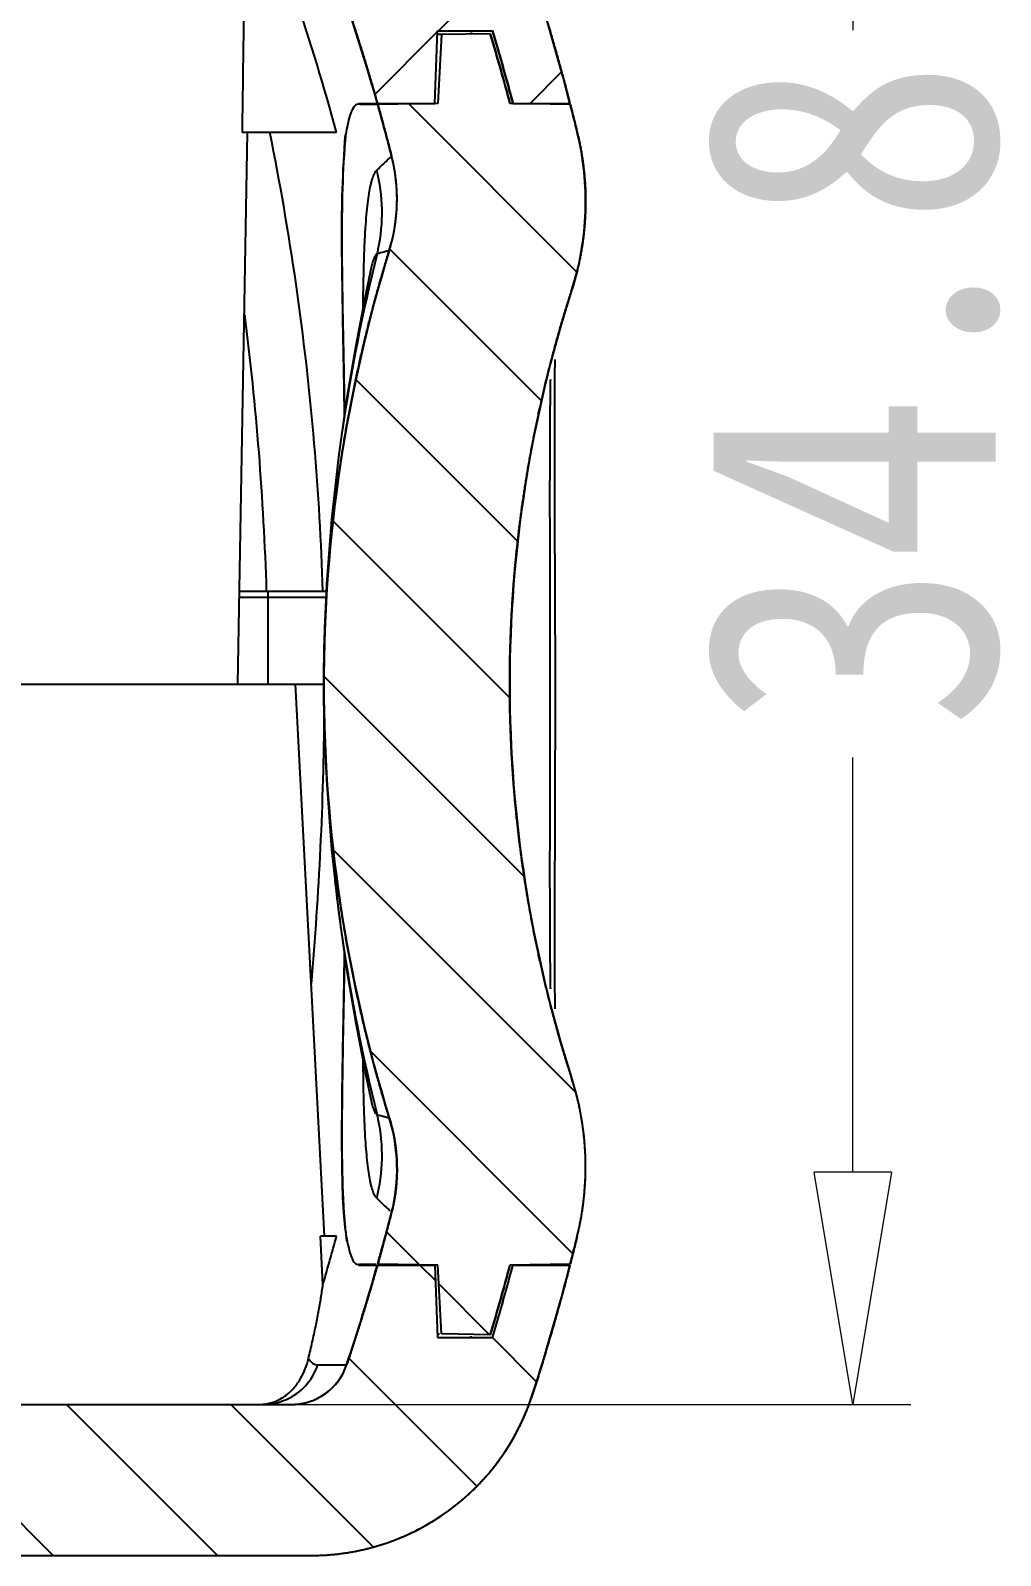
# Model space of a CAD drawing. Header units: millimetres. Extents: x 1786 to 4339, y -2795 to -1928.
# Drawn here: x 4230.64 to 4247.33, y -2547.46 to -2521.2 of the extents above; entities that cross this region are included whole.
import ezdxf

# ---------------------------------------------------------------- set-up
doc = ezdxf.new("R2010")
doc.units = ezdxf.units.MM
doc.layers.add('dim', color=3, linetype='Continuous', lineweight=9)
doc.styles.add('FFS', font='SIMFANG.TTF', dxfattribs={"width": 0.85})
doc.dimstyles.new('YanXiu', dxfattribs={"dimtxt": 2.5, "dimasz": 2.2, "dimexe": 1, "dimexo": 0.6, "dimgap": 0.66, "dimtad": 0, "dimzin": 9, "dimdsep": 46, "dimtxsty": 'FFS', "dimblk": 'CLOSEDBLANK', "dimcen": 0, "dimclrd": 256, "dimclre": 131, "dimclrt": 42, "dimazin": 2, "dimtfac": 1, "dimtofl": 0, "dimtmove": 0, "dimatfit": 3, "dimldrblk": 'CLOSEDBLANK', "dimfxl": 1, "dimlwd": 5, "dimlwe": 5, "dimarcsym": 0})
pattern_1 = [(315, (-316.9945, 82.8858), (1.4142136, 1.4142136), [])]

# ---------------------------------------------------------------- blocks, each defined once
blk = doc.blocks.new('_ClosedBlank')
at = {"color": 0, "linetype": 'ByBlock', "lineweight": -2}
for p, q in [((-1, 0.1667), (0, 0)), ((-1, 0.1667), (-1, -0.1667)), ((0, 0), (-1, -0.1667))]:
    blk.add_line(p, q, dxfattribs=at)
blk = doc.blocks.new('*D192')
at = {"layer": 'Defpoints', "color": 0}
for p in [(4227.273, -2510.06), (4233.369, -2544.86), (4244.793, -2544.86)]:
    blk.add_point(p, dxfattribs=at)
at = {"layer": 'dim', "color": 131, "lineweight": 5}
for p, q in [((4228.273, -2510.06), (4245.793, -2510.06)), ((4234.368, -2544.86), (4245.793, -2544.86))]:
    blk.add_line(p, q, dxfattribs=at)
at = {"layer": 'dim', "lineweight": 5}
for p, q in [((4244.793, -2514.06), (4244.793, -2521.199)), ((4244.793, -2540.86), (4244.793, -2533.72))]:
    blk.add_line(p, q, dxfattribs=at)
at = {"layer": 'dim', "lineweight": 5, "xscale": 4, "yscale": 4, "zscale": 4}
for p, rotation in [((4244.793, -2510.06), 90), ((4244.793, -2544.86), 270)]:
    blk.add_blockref('_ClosedBlank', p, dxfattribs=dict(at, rotation=rotation))
at = {"layer": 'dim', "color": 42, "insert": (4244.793, -2527.46), "char_height": 5, "attachment_point": 5, "rotation": 90, "style": 'FFS'}
blk.add_mtext('34.8', dxfattribs=at)
blk = doc.blocks.new('*u211')
at = {"linetype": 'Continuous'}
h = blk.add_hatch(dxfattribs=at)
h.set_pattern_fill('DEFAULT__7', color=2, scale=2, angle=45, style=0, pattern_type=0)
h.set_pattern_definition([(45, (-319.823, 82.8858), (-1.4142136, 1.4142136), [])])
edge = h.paths.add_edge_path()
edge.add_spline(control_points=[(126.837, 286.042), (129.732, 282.011), (131.836, 277.515), (133.077, 272.709)], knot_values=[0, 0, 0, 0, 1, 1, 1, 1], weights=[1, 0.988615, 0.988615, 1], degree=3, periodic=0)
edge.add_line((132.095, 272.709), (133.077, 272.709))
edge.add_spline(control_points=[(131.742, 273.959), (131.866, 273.544), (131.984, 273.128), (132.095, 272.709)], knot_values=[0, 0, 0, 0, 1, 1, 1, 1], weights=[1, 0.999908, 0.999908, 1], degree=3, periodic=0)
edge.add_line((130.794, 273.959), (131.742, 273.959))
edge.add_line((130.751, 272.709), (130.794, 273.959))
edge.add_line((129.763, 272.709), (130.751, 272.709))
edge.add_spline(control_points=[(123.849, 284.707), (126.544, 281.092), (128.537, 277.048), (129.763, 272.709)], knot_values=[0, 0, 0, 0, 1, 1, 1, 1], weights=[1, 0.988898, 0.988898, 1], degree=3, periodic=0)
edge.add_spline(control_points=[(123.849, 284.707), (123.657, 284.965), (123.369, 285.109), (123.047, 285.109)], knot_values=[0, 0, 0, 0, 1, 1, 1, 1], weights=[1, 0.929202, 0.929202, 1], degree=3, periodic=0)
edge.add_line((120.427, 285.109), (123.047, 285.109))
edge.add_spline(control_points=[(120.427, 285.109), (119.866, 285.109), (119.458, 284.722), (119.429, 284.161)], knot_values=[0, 0, 0, 0, 1, 1, 1, 1], weights=[1, 0.816916, 0.816916, 1], degree=3, periodic=0)
edge.add_line((119.429, 284.161), (119.362, 282.893))
edge.add_spline(control_points=[(119.063, 282.609), (119.231, 282.609), (119.353, 282.725), (119.362, 282.893)], knot_values=[0, 0, 0, 0, 1, 1, 1, 1], weights=[1, 0.816916, 0.816916, 1], degree=3, periodic=0)
edge.add_line((49.632, 282.609), (119.063, 282.609))
edge.add_spline(control_points=[(49.632, 282.609), (49.464, 282.609), (49.341, 282.725), (49.332, 282.893)], knot_values=[0, 0, 0, 0, 1, 1, 1, 1], weights=[1, 0.816916, 0.816916, 1], degree=3, periodic=0)
edge.add_line((49.266, 284.161), (49.332, 282.893))
edge.add_spline(control_points=[(48.267, 285.109), (48.829, 285.109), (49.237, 284.722), (49.266, 284.161)], knot_values=[0, 0, 0, 0, 1, 1, 1, 1], weights=[1, 0.816916, 0.816916, 1], degree=3, periodic=0)
edge.add_line((45.648, 285.109), (48.267, 285.109))
edge.add_spline(control_points=[(45.648, 285.109), (45.326, 285.109), (45.038, 284.965), (44.846, 284.707)], knot_values=[0, 0, 0, 0, 1, 1, 1, 1], weights=[1, 0.929202, 0.929202, 1], degree=3, periodic=0)
edge.add_spline(control_points=[(44.846, 284.707), (42.151, 281.092), (40.157, 277.048), (38.932, 272.709)], knot_values=[0, 0, 0, 0, 1, 1, 1, 1], weights=[1, 0.988898, 0.988898, 1], degree=3, periodic=0)
edge.add_line((37.944, 272.709), (38.932, 272.709))
edge.add_line((37.944, 272.709), (37.9, 273.959))
edge.add_line((37.9, 273.959), (36.953, 273.959))
edge.add_spline(control_points=[(36.953, 273.959), (36.828, 273.544), (36.71, 273.128), (36.599, 272.709)], knot_values=[0, 0, 0, 0, 1, 1, 1, 1], weights=[1, 0.999908, 0.999908, 1], degree=3, periodic=0)
edge.add_line((35.618, 272.709), (36.599, 272.709))
edge.add_spline(control_points=[(41.858, 286.042), (38.963, 282.011), (36.858, 277.515), (35.618, 272.709)], knot_values=[0, 0, 0, 0, 1, 1, 1, 1], weights=[1, 0.988615, 0.988615, 1], degree=3, periodic=0)
edge.add_spline(control_points=[(45.107, 287.709), (43.793, 287.709), (42.624, 287.109), (41.858, 286.042)], knot_values=[0, 0, 0, 0, 1, 1, 1, 1], weights=[1, 0.926504, 0.926504, 1], degree=3, periodic=0)
edge.add_line((45.107, 287.709), (46.114, 287.709))
edge.add_spline(control_points=[(46.114, 287.709), (46.302, 287.498), (46.426, 287.244), (46.475, 286.966)], knot_values=[0, 0, 0, 0, 1, 1, 1, 1], weights=[1, 0.974359, 0.974359, 1], degree=3, periodic=0)
edge.add_line((46.521, 286.709), (46.475, 286.966))
edge.add_line((47.321, 286.709), (46.521, 286.709))
edge.add_line((47.366, 286.966), (47.321, 286.709))
edge.add_spline(control_points=[(47.366, 286.966), (47.71, 288.916), (49.685, 289.046), (50.282, 287.158)], knot_values=[0, 0, 0, 0, 1, 1, 1, 1], weights=[1, 0.492007, 0.492007, 1], degree=3, periodic=0)
edge.add_spline(control_points=[(51.795, 286.109), (51.083, 286.072), (50.497, 286.478), (50.282, 287.158)], knot_values=[0, 0, 0, 0, 1, 1, 1, 1], weights=[1, 0.860596, 0.860596, 1], degree=3, periodic=0)
edge.add_line((51.795, 286.109), (51.847, 285.109))
edge.add_line((51.847, 285.109), (116.847, 285.109))
edge.add_line((116.9, 286.109), (116.847, 285.109))
edge.add_spline(control_points=[(116.9, 286.109), (117.612, 286.072), (118.198, 286.478), (118.413, 287.158)], knot_values=[0, 0, 0, 0, 1, 1, 1, 1], weights=[1, 0.860596, 0.860596, 1], degree=3, periodic=0)
edge.add_spline(control_points=[(121.329, 286.966), (120.985, 288.916), (119.01, 289.046), (118.413, 287.158)], knot_values=[0, 0, 0, 0, 1, 1, 1, 1], weights=[1, 0.492007, 0.492007, 1], degree=3, periodic=0)
edge.add_line((121.329, 286.966), (121.374, 286.709))
edge.add_line((122.174, 286.709), (121.374, 286.709))
edge.add_line((122.174, 286.709), (122.219, 286.966))
edge.add_spline(control_points=[(122.581, 287.709), (122.392, 287.498), (122.269, 287.244), (122.219, 286.966)], knot_values=[0, 0, 0, 0, 1, 1, 1, 1], weights=[1, 0.974359, 0.974359, 1], degree=3, periodic=0)
edge.add_line((122.581, 287.709), (123.588, 287.709))
edge.add_spline(control_points=[(126.837, 286.042), (126.07, 287.109), (124.901, 287.709), (123.588, 287.709)], knot_values=[0, 0, 0, 0, 1, 1, 1, 1], weights=[1, 0.926504, 0.926504, 1], degree=3, periodic=0)
h = blk.add_hatch(dxfattribs=at)
h.set_pattern_fill('DEFAULT__9', color=2, scale=2, angle=-45, style=0, pattern_type=0)
h.set_pattern_definition(pattern_1)
edge = h.paths.add_edge_path()
edge.add_spline(control_points=[(133.082, 272.691), (133.123, 272.53), (133.164, 272.369), (133.203, 272.208)], knot_values=[0, 0, 0, 0, 1, 1, 1, 1], weights=[1, 0.999987, 0.999987, 1], degree=3, periodic=0)
edge.add_spline(control_points=[(133.203, 272.208), (133.424, 271.303), (133.391, 270.373), (133.105, 269.486)], knot_values=[0, 0, 0, 0, 1, 1, 1, 1], weights=[1, 0.974797, 0.974797, 1], degree=3, periodic=0)
edge.add_spline(control_points=[(133.105, 255.932), (131.672, 260.375), (131.672, 265.043), (133.105, 269.486)], knot_values=[0, 0, 0, 0, 1, 1, 1, 1], weights=[1, 0.967829, 0.967829, 1], degree=3, periodic=0)
edge.add_spline(control_points=[(133.203, 253.21), (133.424, 254.115), (133.391, 255.045), (133.105, 255.932)], knot_values=[0, 0, 0, 0, 1, 1, 1, 1], weights=[1, 0.974797, 0.974797, 1], degree=3, periodic=0)
edge.add_spline(control_points=[(133.203, 253.21), (133.164, 253.049), (133.123, 252.888), (133.082, 252.727)], knot_values=[0, 0, 0, 0, 1, 1, 1, 1], weights=[1, 0.999987, 0.999987, 1], degree=3, periodic=0)
edge.add_line((133.082, 252.727), (132.043, 252.709))
edge.add_spline(control_points=[(132.043, 252.709), (131.937, 252.307), (131.824, 251.907), (131.705, 251.509)], knot_values=[0, 0, 0, 0, 1, 1, 1, 1], weights=[1, 0.999915, 0.999915, 1], degree=3, periodic=0)
edge.add_line((131.705, 251.509), (130.863, 251.524))
edge.add_line((130.863, 251.524), (130.801, 252.709))
edge.add_line((130.801, 252.709), (129.768, 252.727))
edge.add_spline(control_points=[(130.007, 253.618), (129.931, 253.32), (129.851, 253.023), (129.768, 252.727)], knot_values=[0, 0, 0, 0, 1, 1, 1, 1], weights=[1, 0.999948, 0.999948, 1], degree=3, periodic=0)
edge.add_spline(control_points=[(129.966, 255.245), (130.13, 254.713), (130.144, 254.157), (130.007, 253.618)], knot_values=[0, 0, 0, 0, 1, 1, 1, 1], weights=[1, 0.975013, 0.975013, 1], degree=3, periodic=0)
edge.add_spline(control_points=[(129.966, 255.245), (128.452, 260.145), (128.452, 265.273), (129.966, 270.173)], knot_values=[0, 0, 0, 0, 1, 1, 1, 1], weights=[1, 0.970287, 0.970287, 1], degree=3, periodic=0)
edge.add_spline(control_points=[(129.966, 270.173), (130.13, 270.705), (130.144, 271.261), (130.007, 271.8)], knot_values=[0, 0, 0, 0, 1, 1, 1, 1], weights=[1, 0.975013, 0.975013, 1], degree=3, periodic=0)
edge.add_spline(control_points=[(129.768, 272.691), (129.851, 272.395), (129.931, 272.098), (130.007, 271.8)], knot_values=[0, 0, 0, 0, 1, 1, 1, 1], weights=[1, 0.999948, 0.999948, 1], degree=3, periodic=0)
edge.add_line((130.801, 272.709), (129.768, 272.691))
edge.add_line((130.863, 273.894), (130.801, 272.709))
edge.add_line((131.705, 273.909), (130.863, 273.894))
edge.add_spline(control_points=[(131.705, 273.909), (131.824, 273.511), (131.937, 273.111), (132.043, 272.709)], knot_values=[0, 0, 0, 0, 1, 1, 1, 1], weights=[1, 0.999915, 0.999915, 1], degree=3, periodic=0)
edge.add_line((133.082, 272.691), (132.043, 272.709))
h = blk.add_hatch(dxfattribs=at)
h.set_pattern_fill('DEFAULT__10', color=2, scale=2, angle=-45, style=0, pattern_type=0)
h.set_pattern_definition(pattern_1)
edge = h.paths.add_edge_path()
edge.add_line((40.069, 247.709), (59.293, 247.709))
edge.add_spline(control_points=[(40.069, 247.709), (38.267, 247.709), (36.811, 248.771), (36.26, 250.487)], knot_values=[0, 0, 0, 0, 1, 1, 1, 1], weights=[1, 0.871964, 0.871964, 1], degree=3, periodic=0)
edge.add_spline(control_points=[(35.618, 252.709), (35.81, 251.962), (36.025, 251.221), (36.26, 250.487)], knot_values=[0, 0, 0, 0, 1, 1, 1, 1], weights=[1, 0.999721, 0.999721, 1], degree=3, periodic=0)
edge.add_line((35.618, 252.709), (36.599, 252.709))
edge.add_spline(control_points=[(36.953, 251.459), (36.828, 251.874), (36.71, 252.29), (36.599, 252.709)], knot_values=[0, 0, 0, 0, 1, 1, 1, 1], weights=[1, 0.999908, 0.999908, 1], degree=3, periodic=0)
edge.add_line((37.9, 251.459), (36.953, 251.459))
edge.add_line((37.944, 252.709), (37.9, 251.459))
edge.add_line((37.944, 252.709), (38.932, 252.709))
edge.add_spline(control_points=[(38.932, 252.709), (39.095, 252.132), (39.272, 251.559), (39.463, 250.99)], knot_values=[0, 0, 0, 0, 1, 1, 1, 1], weights=[1, 0.999801, 0.999801, 1], degree=3, periodic=0)
edge.add_spline(control_points=[(40.411, 250.309), (39.966, 250.309), (39.605, 250.569), (39.463, 250.99)], knot_values=[0, 0, 0, 0, 1, 1, 1, 1], weights=[1, 0.874615, 0.874615, 1], degree=3, periodic=0)
edge.add_line((40.411, 250.309), (56.738, 250.309))
edge.add_line((56.78, 252.709), (56.738, 250.309))
edge.add_line((56.78, 252.709), (111.915, 252.709))
edge.add_line((111.915, 252.709), (111.956, 250.309))
edge.add_line((111.956, 250.309), (128.284, 250.309))
edge.add_spline(control_points=[(128.284, 250.309), (128.729, 250.309), (129.09, 250.569), (129.232, 250.99)], knot_values=[0, 0, 0, 0, 1, 1, 1, 1], weights=[1, 0.874615, 0.874615, 1], degree=3, periodic=0)
edge.add_spline(control_points=[(129.763, 252.709), (129.6, 252.132), (129.423, 251.559), (129.232, 250.99)], knot_values=[0, 0, 0, 0, 1, 1, 1, 1], weights=[1, 0.999801, 0.999801, 1], degree=3, periodic=0)
edge.add_line((129.763, 252.709), (130.751, 252.709))
edge.add_line((130.751, 252.709), (130.794, 251.459))
edge.add_line((130.794, 251.459), (131.742, 251.459))
edge.add_spline(control_points=[(131.742, 251.459), (131.866, 251.874), (131.984, 252.29), (132.095, 252.709)], knot_values=[0, 0, 0, 0, 1, 1, 1, 1], weights=[1, 0.999908, 0.999908, 1], degree=3, periodic=0)
edge.add_line((132.095, 252.709), (133.077, 252.709))
edge.add_spline(control_points=[(133.077, 252.709), (132.884, 251.962), (132.67, 251.221), (132.434, 250.487)], knot_values=[0, 0, 0, 0, 1, 1, 1, 1], weights=[1, 0.999721, 0.999721, 1], degree=3, periodic=0)
edge.add_spline(control_points=[(128.626, 247.709), (130.428, 247.709), (131.884, 248.771), (132.434, 250.487)], knot_values=[0, 0, 0, 0, 1, 1, 1, 1], weights=[1, 0.871964, 0.871964, 1], degree=3, periodic=0)
edge.add_line((109.401, 247.709), (128.626, 247.709))
edge.add_line((109.347, 250.809), (109.401, 247.709))
edge.add_line((109.347, 250.809), (59.347, 250.809))
edge.add_line((59.347, 250.809), (59.293, 247.709))
at = {"color": 7, "linetype": 'Continuous'}
for p, q in [((130.751, 272.709, 0), (130.794, 273.959, 0)), ((130.751, 272.709, 0), (130.794, 273.959, 0)), ((130.863, 273.894, 0), (130.792, 273.894, 0)), ((130.794, 273.959, 0), (131.742, 273.959, 0)), ((130.794, 273.959, 0), (131.742, 273.959, 0)), ((130.863, 273.894, 0), (130.801, 272.709, 0)), ((130.863, 273.894, 0), (130.801, 272.709, 0)), ((131.705, 273.909, 0), (130.863, 273.894, 0)), ((131.705, 273.909, 0), (130.863, 273.894, 0)), ((129.437, 272.709, 0), (130.751, 272.709, 0)), ((129.442, 272.697, 0), (129.439, 272.697, 0)), ((129.768, 272.691, 0), (129.461, 272.691, 0)), ((129.763, 272.709, 0), (130.751, 272.709, 0)), ((130.801, 272.709, 0), (129.768, 272.691, 0)), ((130.801, 272.709, 0), (129.768, 272.691, 0)), ((133.082, 272.691, 0), (132.043, 272.709, 0)), ((133.082, 272.691, 0), (132.043, 272.709, 0)), ((132.095, 272.709, 0), (133.077, 272.709, 0)), ((132.095, 272.709, 0), (133.077, 272.709, 0)), ((127.522, 272.209, 0), (127.356, 262.709, 0)), ((129.058, 272.209, 0), (127.432, 272.209, 0)), ((129.663, 269.906, 0), (129.661, 269.905, 0)), ((129.662, 269.908, 0), (129.662, 269.906, 0)), ((127.382, 264.209, 0), (128.876, 264.209, 0)), ((127.384, 264.309, 0), (128.876, 264.309, 0)), ((127.88, 262.709, 0), (127.88, 264.309, 0)), ((116.347, 262.709, 0), (128.839, 262.709, 0)), ((128.347, 262.709, 0), (128.845, 253.209, 0)), ((129.524, 255.507, 0), (129.524, 255.503, 0)), ((129.661, 255.512, 0), (129.662, 255.507, 0)), ((129.058, 253.209, 0), (128.782, 253.209, 0)), ((128.824, 252.376, 0), (128.782, 253.209, 0)), ((129.437, 252.709, 0), (130.751, 252.709, 0)), ((129.438, 252.718, 0), (129.441, 252.717, 0)), ((129.461, 252.727, 0), (129.734, 252.727, 0)), ((129.763, 252.709, 0), (130.751, 252.709, 0)), ((130.801, 252.709, 0), (129.768, 252.727, 0)), ((130.801, 252.709, 0), (129.768, 252.727, 0)), ((130.751, 252.709, 0), (130.794, 251.459, 0)), ((130.751, 252.709, 0), (130.794, 251.459, 0)), ((130.863, 251.524, 0), (130.801, 252.709, 0)), ((130.863, 251.524, 0), (130.801, 252.709, 0)), ((133.082, 252.727, 0), (132.043, 252.709, 0)), ((133.082, 252.727, 0), (132.043, 252.709, 0)), ((132.095, 252.709, 0), (133.077, 252.709, 0)), ((132.095, 252.709, 0), (133.077, 252.709, 0)), ((130.792, 251.524, 0), (130.828, 251.524, 0)), ((130.794, 251.459, 0), (131.742, 251.459, 0)), ((130.794, 251.459, 0), (131.742, 251.459, 0)), ((131.705, 251.509, 0), (130.863, 251.524, 0)), ((131.705, 251.509, 0), (130.863, 251.524, 0)), ((128.735, 250.99, 0), (129.232, 250.99, 0)), ((111.956, 250.309, 0), (128.284, 250.309, 0)), ((111.956, 250.309, 0), (128.284, 250.309, 0)), ((109.195, 247.709, 0), (128.626, 247.709, 0)), ((109.401, 247.709, 0), (128.626, 247.709, 0))]:
    blk.add_line(p, q, dxfattribs=at)
at = {"color": 7, "linetype": 'Continuous', "elevation": 0}
for points in [[(129.662, 269.907), (129.563, 269.443), (129.388, 268.543), (129.23, 267.612), (129.09, 266.621), (128.972, 265.552), (128.888, 264.434), (128.845, 263.287), (128.841, 262.734)], [(132.818, 265.865), (132.815, 266.664), (132.815, 267.383), (132.818, 268.017), (132.821, 268.297)], [(132.821, 257.122), (132.816, 257.669), (132.815, 258.401), (132.817, 259.223), (132.82, 260.12), (132.823, 261.076), (132.825, 262.067), (132.826, 263.067), (132.824, 264.049), (132.818, 265.865)], [(128.84, 262.529), (128.845, 262.127), (128.889, 260.98), (128.973, 259.863), (129.09, 258.794), (129.23, 257.805), (129.388, 256.875), (129.563, 255.975), (129.662, 255.511)]]:
    blk.add_lwpolyline(points, dxfattribs=at)
at = {"color": 7, "linetype": 'Continuous'}
for centre, radius, start, end in [((94.347, 262.709, 0), 40, 14.4775, 35.6853), ((94.347, 262.709, 0), 36.8, 15.7678, 36.71), ((93.884, 262.796, 0), 36.411, 14.9819, 22.6205), ((131.44, 273.835, 0), 0.129, 126.1588, 130.5555), ((94.347, 262.709, 0), 39, 14.8572, 16.6892), ((94.347, 262.709, 0), 39.05, 14.8377, 16.7438), ((94.347, 262.709, 0), 36.8, 14.3021, 15.7386), ((94.347, 262.709, 0), 40, 13.7376, 14.4507), ((128.346, 271.021, 0), 5, 342.1279, 13.7376), ((127.1, 271.059, 0), 3, 342.8294, 14.3021), ((174.655, 224.319, 0), 65.177, 133.36219, 133.54722), ((126.848, 270.824, 0), 2.994, 348.0212, 14.236), ((154.123, 262.709, 0), 25.283, 162.8294, 197.1706), ((126.865, 270.82, 0), 2.977, 346.3909, 348.0175), ((159.614, 262.637, 0), 30.779, 165.9302, 171.7297), ((157.933, 269.116, 0), 28.42, 178.1627, 178.8403), ((175.258, 268.786, 0), 45.749, 178.8663, 179.5084), ((154.123, 262.709, 0), 22.083, 162.1279, 197.8721), ((77.639, 262.749, 0), 50.24, 1.7789, 7.2342), ((70.19, 262.681, 0), 58.66, 354.97449, 359.57344), ((159.349, 262.742, 0), 30.511, 186.4212, 188.2694), ((159.614, 262.78, 0), 30.779, 188.2698, 194.0699), ((176.067, 256.635, 0), 46.557, 180.4865, 180.9402), ((160.341, 256.364, 0), 30.829, 180.9157, 181.5919), ((128.346, 254.397, 0), 5, 346.2624, 17.8721), ((126.848, 254.594, 0), 2.994, 345.7674, 11.9816), ((126.865, 254.597, 0), 2.977, 11.9853, 13.6134), ((127.1, 254.359, 0), 3, 345.6979, 17.1706), ((94.347, 262.709, 0), 36.8, 344.2614, 345.6979), ((93.9, 262.617, 0), 36.395, 343.6565, 345.019), ((94.347, 262.709, 0), 40, 345.5493, 346.2624), ((94.347, 262.709, 0), 36.8, 341.4316, 344.2322), ((94.347, 262.709, 0), 39, 343.3108, 345.1428), ((94.347, 262.709, 0), 39.05, 343.2562, 345.1623), ((94.347, 262.709, 0), 40, 342.2084, 345.5225), ((131.44, 251.583, 0), 0.129, 229.4445, 233.8413), ((128.284, 251.309, 0), 1, 270, 341.4316), ((127.793, 251.3, 0), 0.991, 293.9344, 317.859), ((128.626, 251.709, 0), 4, 270, 342.2084), ((127.735, 251.06, 0), 0.747, 274.3549, 290.7333)]:
    blk.add_arc(centre, radius, start, end, dxfattribs=at)
for points, start_tangent, end_tangent in [([(126.837, 286.042, 0), (126.97, 285.855, 0), (127.103, 285.667, 0), (127.235, 285.478, 0), (127.365, 285.288, 0), (127.495, 285.097, 0), (127.623, 284.906, 0), (127.751, 284.714, 0), (127.877, 284.52, 0), (128.003, 284.326, 0), (128.127, 284.132, 0), (128.25, 283.936, 0), (128.372, 283.74, 0), (128.493, 283.543, 0), (128.613, 283.345, 0), (128.732, 283.146, 0), (128.85, 282.947, 0), (128.966, 282.747, 0), (129.082, 282.546, 0), (129.196, 282.345, 0), (129.309, 282.143, 0), (129.421, 281.94, 0), (129.532, 281.736, 0), (129.642, 281.532, 0), (129.75, 281.327, 0), (129.858, 281.121, 0), (129.964, 280.915, 0), (130.069, 280.708, 0), (130.173, 280.501, 0), (130.275, 280.293, 0), (130.376, 280.084, 0), (130.477, 279.875, 0), (130.576, 279.665, 0), (130.673, 279.455, 0), (130.77, 279.244, 0), (130.865, 279.032, 0), (130.959, 278.82, 0), (131.052, 278.608, 0), (131.144, 278.395, 0), (131.234, 278.181, 0), (131.323, 277.967, 0), (131.411, 277.752, 0), (131.497, 277.537, 0), (131.583, 277.322, 0), (131.667, 277.106, 0), (131.749, 276.889, 0), (131.831, 276.672, 0), (131.911, 276.455, 0), (131.99, 276.237, 0), (132.068, 276.019, 0), (132.144, 275.801, 0), (132.219, 275.582, 0), (132.293, 275.363, 0), (132.366, 275.143, 0), (132.437, 274.924, 0), (132.507, 274.703, 0), (132.575, 274.483, 0), (132.643, 274.262, 0), (132.709, 274.041, 0), (132.773, 273.82, 0), (132.837, 273.598, 0), (132.899, 273.376, 0), (132.96, 273.154, 0), (133.019, 272.932, 0), (133.077, 272.709, 0)], (0.583333, -0.812233), (0.25, -0.968246)), ([(123.849, 284.707, 0), (123.973, 284.539, 0), (124.097, 284.37, 0), (124.22, 284.2, 0), (124.341, 284.03, 0), (124.462, 283.859, 0), (124.582, 283.687, 0), (124.701, 283.515, 0), (124.819, 283.341, 0), (124.936, 283.167, 0), (125.053, 282.993, 0), (125.168, 282.817, 0), (125.282, 282.641, 0), (125.395, 282.464, 0), (125.508, 282.286, 0), (125.619, 282.108, 0), (125.729, 281.929, 0), (125.839, 281.749, 0), (125.947, 281.569, 0), (126.054, 281.388, 0), (126.161, 281.206, 0), (126.266, 281.024, 0), (126.37, 280.841, 0), (126.474, 280.657, 0), (126.576, 280.473, 0), (126.677, 280.288, 0), (126.777, 280.103, 0), (126.876, 279.917, 0), (126.974, 279.731, 0), (127.071, 279.543, 0), (127.167, 279.356, 0), (127.262, 279.168, 0), (127.355, 278.979, 0), (127.448, 278.789, 0), (127.54, 278.6, 0), (127.63, 278.409, 0), (127.719, 278.218, 0), (127.808, 278.027, 0), (127.895, 277.835, 0), (127.981, 277.643, 0), (128.066, 277.45, 0), (128.15, 277.257, 0), (128.232, 277.063, 0), (128.314, 276.869, 0), (128.394, 276.675, 0), (128.474, 276.48, 0), (128.552, 276.284, 0), (128.629, 276.088, 0), (128.705, 275.892, 0), (128.78, 275.696, 0), (128.853, 275.499, 0), (128.926, 275.302, 0), (128.997, 275.104, 0), (129.067, 274.906, 0), (129.136, 274.708, 0), (129.204, 274.509, 0), (129.271, 274.31, 0), (129.336, 274.111, 0), (129.401, 273.911, 0), (129.464, 273.712, 0), (129.526, 273.512, 0), (129.587, 273.311, 0), (129.647, 273.111, 0), (129.705, 272.91, 0), (129.763, 272.709, 0)], (0.597765, -0.801671), (0.271739, -0.962371)), ([(127.494, 276.801, 0), (127.474, 275.267, 0), (127.453, 273.737, 0), (127.432, 272.209, 0)], (-0.013447, -0.99991), (-0.013718, -0.999906)), ([(131.364, 273.939, 0), (131.425, 273.959, 0)], (0.807791, 0.589469), (1, 0)), ([(131.705, 273.909, 0), (131.749, 273.76, 0), (131.793, 273.61, 0), (131.836, 273.46, 0), (131.879, 273.31, 0), (131.921, 273.16, 0), (131.962, 273.01, 0), (132.003, 272.86, 0), (132.043, 272.709, 0)], (0.287179, -0.957877), (0.25641, -0.966568)), ([(131.742, 273.959, 0), (131.788, 273.803, 0), (131.834, 273.648, 0), (131.879, 273.492, 0), (131.924, 273.335, 0), (131.968, 273.179, 0), (132.011, 273.023, 0), (132.053, 272.866, 0), (132.095, 272.709, 0)], (0.288092, -0.957603), (0.256082, -0.966655)), ([(129.439, 272.697, 0), (129.289, 272.498, 0)], (-0.999951, -0.009936), (-0.295597, -0.955313)), ([(129.451, 272.695, 0), (129.442, 272.697, 0)], (-0.914504, 0.404576), (-0.999808, 0.01962)), ([(129.461, 272.691, 0), (129.451, 272.695, 0)], (-0.978379, 0.206822), (-0.914504, 0.404576)), ([(129.768, 272.691, 0), (129.83, 272.469, 0), (129.89, 272.246, 0), (129.949, 272.023, 0), (130.007, 271.8, 0)], (0.271249, -0.962509), (0.247034, -0.969007)), ([(133.082, 272.691, 0), (133.143, 272.45, 0), (133.203, 272.208, 0)], (0.249547, -0.968363), (0.237476, -0.971393)), ([(129.289, 272.498, 0), (129.219, 272.182, 0)], (-0.295597, -0.955313), (-0.137069, -0.990562)), ([(128.824, 264.309, 0), (128.675, 266.852, 0), (128.362, 269.595, 0), (127.909, 272.211, 0)], (-0.032585, 0.999469), (-0.199131, 0.979973)), ([(129.21, 272.183, 0), (129.189, 271.939, 0), (129.149, 270.99, 0), (129.151, 269.7, 0), (129.178, 268.108, 0), (129.192, 267.34, 0)], (-0.127262, -0.991869), (0.018786, -0.999824)), ([(129.219, 272.182, 0), (129.195, 271.931, 0), (129.155, 271.016, 0), (129.154, 269.789, 0), (129.179, 268.29, 0), (129.196, 267.368, 0)], (-0.137069, -0.990562), (0.018771, -0.999824)), ([(133.203, 272.208, 0), (133.213, 272.167, 0), (133.223, 272.125, 0), (133.232, 272.083, 0), (133.241, 272.042, 0), (133.249, 272, 0), (133.258, 271.958, 0), (133.265, 271.916, 0), (133.273, 271.873, 0), (133.28, 271.831, 0), (133.287, 271.789, 0), (133.293, 271.746, 0), (133.299, 271.703, 0), (133.305, 271.661, 0), (133.31, 271.618, 0), (133.315, 271.575, 0), (133.32, 271.532, 0), (133.324, 271.489, 0), (133.328, 271.446, 0), (133.331, 271.403, 0), (133.335, 271.36, 0), (133.337, 271.317, 0), (133.34, 271.274, 0), (133.342, 271.23, 0), (133.343, 271.187, 0), (133.345, 271.144, 0), (133.345, 271.1, 0), (133.346, 271.057, 0), (133.346, 271.014, 0), (133.346, 270.97, 0), (133.345, 270.927, 0), (133.344, 270.884, 0), (133.343, 270.84, 0), (133.341, 270.797, 0), (133.339, 270.754, 0), (133.336, 270.71, 0), (133.334, 270.667, 0), (133.33, 270.624, 0), (133.327, 270.581, 0), (133.323, 270.537, 0), (133.318, 270.494, 0), (133.314, 270.451, 0), (133.308, 270.408, 0), (133.303, 270.365, 0), (133.297, 270.322, 0), (133.291, 270.28, 0), (133.284, 270.237, 0), (133.277, 270.194, 0), (133.27, 270.152, 0), (133.262, 270.109, 0), (133.254, 270.067, 0), (133.246, 270.025, 0), (133.237, 269.982, 0), (133.228, 269.94, 0), (133.219, 269.898, 0), (133.209, 269.857, 0), (133.199, 269.815, 0), (133.188, 269.773, 0), (133.177, 269.732, 0), (133.166, 269.691, 0), (133.154, 269.649, 0), (133.143, 269.608, 0), (133.13, 269.567, 0), (133.118, 269.527, 0), (133.105, 269.486, 0)], (0.237476, -0.971393), (-0.306893, -0.951744)), ([(130.007, 271.799, 0), (129.978, 271.774, 0), (129.903, 271.705, 0)], (-0.762162, -0.647386), (-0.727291, -0.686329)), ([(129.966, 270.173, 0), (129.973, 270.197, 0), (129.981, 270.222, 0), (129.988, 270.246, 0), (129.994, 270.271, 0), (130.001, 270.296, 0), (130.007, 270.32, 0), (130.014, 270.345, 0), (130.02, 270.37, 0), (130.025, 270.395, 0), (130.031, 270.42, 0), (130.036, 270.445, 0), (130.042, 270.47, 0), (130.046, 270.496, 0), (130.051, 270.521, 0), (130.056, 270.546, 0), (130.06, 270.572, 0), (130.064, 270.597, 0), (130.068, 270.623, 0), (130.072, 270.648, 0), (130.075, 270.674, 0), (130.078, 270.7, 0), (130.081, 270.725, 0), (130.084, 270.751, 0), (130.086, 270.777, 0), (130.089, 270.803, 0), (130.091, 270.828, 0), (130.093, 270.854, 0), (130.094, 270.88, 0), (130.096, 270.906, 0), (130.097, 270.932, 0), (130.098, 270.958, 0), (130.099, 270.984, 0), (130.099, 271.009, 0), (130.1, 271.035, 0), (130.1, 271.061, 0), (130.1, 271.087, 0), (130.099, 271.113, 0), (130.099, 271.139, 0), (130.098, 271.165, 0), (130.097, 271.191, 0), (130.096, 271.217, 0), (130.094, 271.242, 0), (130.092, 271.268, 0), (130.091, 271.294, 0), (130.088, 271.32, 0), (130.086, 271.345, 0), (130.083, 271.371, 0), (130.081, 271.397, 0), (130.078, 271.422, 0), (130.074, 271.448, 0), (130.071, 271.473, 0), (130.067, 271.499, 0), (130.063, 271.524, 0), (130.059, 271.55, 0), (130.055, 271.575, 0), (130.05, 271.6, 0), (130.046, 271.625, 0), (130.041, 271.651, 0), (130.036, 271.676, 0), (130.03, 271.701, 0), (130.025, 271.726, 0), (130.019, 271.75, 0), (130.013, 271.775, 0), (130.007, 271.8, 0)], (0.295218, 0.95543), (-0.247034, 0.969007)), ([(129.751, 271.56, 0), (129.711, 271.506, 0), (129.673, 271.416, 0), (129.641, 271.299, 0), (129.615, 271.162, 0), (129.59, 270.992, 0), (129.57, 270.791, 0), (129.552, 270.563, 0), (129.538, 270.312, 0), (129.527, 270.027, 0)], (-0.724714, -0.68905), (-0.032411, -0.999475)), ([(129.966, 255.245, 0), (129.932, 255.356, 0), (129.898, 255.468, 0), (129.865, 255.58, 0), (129.832, 255.692, 0), (129.8, 255.805, 0), (129.768, 255.918, 0), (129.737, 256.03, 0), (129.706, 256.144, 0), (129.676, 256.257, 0), (129.647, 256.37, 0), (129.617, 256.484, 0), (129.589, 256.598, 0), (129.561, 256.712, 0), (129.533, 256.827, 0), (129.506, 256.941, 0), (129.479, 257.056, 0), (129.453, 257.171, 0), (129.428, 257.286, 0), (129.403, 257.401, 0), (129.378, 257.516, 0), (129.354, 257.632, 0), (129.331, 257.748, 0), (129.308, 257.864, 0), (129.285, 257.98, 0), (129.264, 258.096, 0), (129.242, 258.212, 0), (129.221, 258.329, 0), (129.201, 258.445, 0), (129.182, 258.562, 0), (129.162, 258.679, 0), (129.144, 258.796, 0), (129.126, 258.913, 0), (129.108, 259.031, 0), (129.091, 259.148, 0), (129.075, 259.266, 0), (129.059, 259.383, 0), (129.043, 259.501, 0), (129.029, 259.619, 0), (129.014, 259.737, 0), (129.001, 259.855, 0), (128.988, 259.973, 0), (128.975, 260.092, 0), (128.963, 260.21, 0), (128.951, 260.329, 0), (128.941, 260.447, 0), (128.93, 260.566, 0), (128.92, 260.684, 0), (128.911, 260.803, 0), (128.902, 260.922, 0), (128.894, 261.041, 0), (128.887, 261.16, 0), (128.88, 261.279, 0), (128.873, 261.398, 0), (128.867, 261.517, 0), (128.862, 261.636, 0), (128.857, 261.755, 0), (128.853, 261.874, 0), (128.849, 261.993, 0), (128.846, 262.113, 0), (128.844, 262.232, 0), (128.842, 262.351, 0), (128.84, 262.47, 0), (128.839, 262.59, 0), (128.839, 262.709, 0), (128.839, 262.828, 0), (128.84, 262.947, 0), (128.842, 263.067, 0), (128.844, 263.186, 0), (128.846, 263.305, 0), (128.849, 263.424, 0), (128.853, 263.544, 0), (128.857, 263.663, 0), (128.862, 263.782, 0), (128.867, 263.901, 0), (128.873, 264.02, 0), (128.88, 264.139, 0), (128.887, 264.258, 0), (128.894, 264.377, 0), (128.902, 264.496, 0), (128.911, 264.615, 0), (128.92, 264.734, 0), (128.93, 264.852, 0), (128.941, 264.971, 0), (128.951, 265.089, 0), (128.963, 265.208, 0), (128.975, 265.326, 0), (128.988, 265.444, 0), (129.001, 265.563, 0), (129.014, 265.681, 0), (129.029, 265.799, 0), (129.043, 265.917, 0), (129.059, 266.034, 0), (129.075, 266.152, 0), (129.091, 266.27, 0), (129.108, 266.387, 0), (129.126, 266.504, 0), (129.144, 266.622, 0), (129.162, 266.739, 0), (129.182, 266.856, 0), (129.201, 266.972, 0), (129.221, 267.089, 0), (129.242, 267.206, 0), (129.264, 267.322, 0), (129.285, 267.438, 0), (129.308, 267.554, 0), (129.331, 267.67, 0), (129.354, 267.786, 0), (129.378, 267.902, 0), (129.403, 268.017, 0), (129.428, 268.132, 0), (129.453, 268.247, 0), (129.479, 268.362, 0), (129.506, 268.477, 0), (129.533, 268.591, 0), (129.561, 268.706, 0), (129.589, 268.82, 0), (129.617, 268.934, 0), (129.647, 269.047, 0), (129.676, 269.161, 0), (129.706, 269.274, 0), (129.737, 269.387, 0), (129.768, 269.5, 0), (129.8, 269.613, 0), (129.832, 269.725, 0), (129.865, 269.838, 0), (129.898, 269.95, 0), (129.932, 270.061, 0), (129.966, 270.173, 0)], (-0.295218, 0.95543), (0.295218, 0.95543)), ([(129.966, 270.173, 0), (129.943, 270.167, 0), (129.874, 270.149, 0), (129.758, 270.12, 0)], (-0.971415, -0.237387), (-0.975826, -0.218549)), ([(129.759, 270.12, 0), (129.728, 270.092, 0), (129.698, 270.033, 0), (129.671, 269.948, 0), (129.662, 269.908, 0)], (-0.90962, -0.415441), (-0.214931, -0.976629)), ([(133.105, 255.932, 0), (133.073, 256.033, 0), (133.041, 256.134, 0), (133.009, 256.235, 0), (132.979, 256.337, 0), (132.948, 256.438, 0), (132.918, 256.54, 0), (132.889, 256.643, 0), (132.86, 256.745, 0), (132.831, 256.848, 0), (132.803, 256.951, 0), (132.776, 257.054, 0), (132.748, 257.157, 0), (132.722, 257.26, 0), (132.696, 257.364, 0), (132.67, 257.468, 0), (132.645, 257.572, 0), (132.62, 257.676, 0), (132.596, 257.78, 0), (132.573, 257.885, 0), (132.549, 257.99, 0), (132.527, 258.094, 0), (132.505, 258.199, 0), (132.483, 258.305, 0), (132.462, 258.41, 0), (132.441, 258.515, 0), (132.421, 258.621, 0), (132.401, 258.727, 0), (132.382, 258.833, 0), (132.363, 258.939, 0), (132.345, 259.045, 0), (132.328, 259.151, 0), (132.31, 259.258, 0), (132.294, 259.364, 0), (132.278, 259.471, 0), (132.262, 259.578, 0), (132.247, 259.685, 0), (132.233, 259.792, 0), (132.219, 259.899, 0), (132.205, 260.006, 0), (132.192, 260.114, 0), (132.18, 260.221, 0), (132.168, 260.329, 0), (132.156, 260.436, 0), (132.146, 260.544, 0), (132.135, 260.652, 0), (132.125, 260.76, 0), (132.116, 260.867, 0), (132.107, 260.975, 0), (132.099, 261.083, 0), (132.091, 261.192, 0), (132.084, 261.3, 0), (132.078, 261.408, 0), (132.071, 261.516, 0), (132.066, 261.624, 0), (132.061, 261.733, 0), (132.056, 261.841, 0), (132.052, 261.95, 0), (132.049, 262.058, 0), (132.046, 262.166, 0), (132.043, 262.275, 0), (132.042, 262.383, 0), (132.04, 262.492, 0), (132.039, 262.6, 0), (132.039, 262.709, 0), (132.039, 262.817, 0), (132.04, 262.926, 0), (132.042, 263.034, 0), (132.043, 263.143, 0), (132.046, 263.251, 0), (132.049, 263.36, 0), (132.052, 263.468, 0), (132.056, 263.577, 0), (132.061, 263.685, 0), (132.066, 263.793, 0), (132.071, 263.902, 0), (132.078, 264.01, 0), (132.084, 264.118, 0), (132.091, 264.226, 0), (132.099, 264.334, 0), (132.107, 264.442, 0), (132.116, 264.55, 0), (132.125, 264.658, 0), (132.135, 264.766, 0), (132.146, 264.874, 0), (132.156, 264.982, 0), (132.168, 265.089, 0), (132.18, 265.197, 0), (132.192, 265.304, 0), (132.205, 265.412, 0), (132.219, 265.519, 0), (132.233, 265.626, 0), (132.247, 265.733, 0), (132.262, 265.84, 0), (132.278, 265.947, 0), (132.294, 266.053, 0), (132.31, 266.16, 0), (132.328, 266.266, 0), (132.345, 266.373, 0), (132.363, 266.479, 0), (132.382, 266.585, 0), (132.401, 266.691, 0), (132.421, 266.797, 0), (132.441, 266.902, 0), (132.462, 267.008, 0), (132.483, 267.113, 0), (132.505, 267.218, 0), (132.527, 267.323, 0), (132.549, 267.428, 0), (132.573, 267.533, 0), (132.596, 267.638, 0), (132.62, 267.742, 0), (132.645, 267.846, 0), (132.67, 267.95, 0), (132.696, 268.054, 0), (132.722, 268.157, 0), (132.748, 268.261, 0), (132.776, 268.364, 0), (132.803, 268.467, 0), (132.831, 268.57, 0), (132.86, 268.673, 0), (132.889, 268.775, 0), (132.918, 268.877, 0), (132.948, 268.979, 0), (132.979, 269.081, 0), (133.009, 269.183, 0), (133.041, 269.284, 0), (133.073, 269.385, 0), (133.105, 269.486, 0)], (-0.306893, 0.951744), (0.306893, 0.951744)), ([(132.739, 267.954, 0), (132.738, 267.85, 0), (132.731, 267.349, 0), (132.728, 266.732, 0), (132.727, 265.979, 0), (132.728, 265.072, 0), (132.73, 263.975, 0), (132.731, 262.709, 0), (132.73, 261.443, 0), (132.728, 260.346, 0), (132.727, 259.439, 0), (132.728, 258.686, 0), (132.731, 258.069, 0), (132.738, 257.568, 0), (132.739, 257.463, 0)], (-0.019376, -0.999812), (0.019376, -0.999812)), ([(129.192, 258.075, 0), (129.178, 257.304, 0), (129.157, 256.159, 0), (129.146, 255.15, 0), (129.151, 254.294, 0), (129.179, 253.611, 0), (129.234, 253.113, 0)], (-0.018773, -0.999824), (0.140092, -0.990138)), ([(129.196, 258.05, 0), (129.179, 257.177, 0), (129.155, 255.66, 0), (129.154, 254.418, 0), (129.194, 253.493, 0), (129.22, 253.236, 0)], (-0.018729, -0.999825), (0.140424, -0.990091)), ([(133.203, 253.21, 0), (133.213, 253.251, 0), (133.223, 253.293, 0), (133.232, 253.334, 0), (133.241, 253.376, 0), (133.249, 253.418, 0), (133.258, 253.46, 0), (133.265, 253.502, 0), (133.273, 253.545, 0), (133.28, 253.587, 0), (133.287, 253.629, 0), (133.293, 253.672, 0), (133.299, 253.714, 0), (133.305, 253.757, 0), (133.31, 253.8, 0), (133.315, 253.843, 0), (133.32, 253.886, 0), (133.324, 253.929, 0), (133.328, 253.972, 0), (133.331, 254.015, 0), (133.335, 254.058, 0), (133.337, 254.101, 0), (133.34, 254.144, 0), (133.342, 254.188, 0), (133.343, 254.231, 0), (133.345, 254.274, 0), (133.345, 254.317, 0), (133.346, 254.361, 0), (133.346, 254.404, 0), (133.346, 254.448, 0), (133.345, 254.491, 0), (133.344, 254.534, 0), (133.343, 254.578, 0), (133.341, 254.621, 0), (133.339, 254.664, 0), (133.336, 254.708, 0), (133.334, 254.751, 0), (133.33, 254.794, 0), (133.327, 254.837, 0), (133.323, 254.88, 0), (133.318, 254.924, 0), (133.314, 254.967, 0), (133.308, 255.01, 0), (133.303, 255.053, 0), (133.297, 255.095, 0), (133.291, 255.138, 0), (133.284, 255.181, 0), (133.277, 255.224, 0), (133.27, 255.266, 0), (133.262, 255.309, 0), (133.254, 255.351, 0), (133.246, 255.393, 0), (133.237, 255.435, 0), (133.228, 255.477, 0), (133.219, 255.519, 0), (133.209, 255.561, 0), (133.199, 255.603, 0), (133.188, 255.645, 0), (133.177, 255.686, 0), (133.166, 255.727, 0), (133.154, 255.768, 0), (133.143, 255.81, 0), (133.13, 255.85, 0), (133.118, 255.891, 0), (133.105, 255.932, 0)], (0.237476, 0.971393), (-0.306893, 0.951744)), ([(129.524, 255.503, 0), (129.533, 255.231, 0), (129.545, 254.982, 0), (129.559, 254.759, 0), (129.576, 254.558, 0), (129.596, 254.379, 0), (129.619, 254.228, 0), (129.644, 254.105, 0), (129.675, 253.997, 0), (129.711, 253.911, 0), (129.751, 253.858, 0)], (0.027973, -0.999609), (0.724746, -0.689016)), ([(129.662, 255.51, 0), (129.674, 255.46, 0), (129.699, 255.382, 0), (129.728, 255.326, 0), (129.759, 255.298, 0)], (0.214374, -0.976752), (0.909619, -0.415443)), ([(129.758, 255.298, 0), (129.874, 255.269, 0), (129.943, 255.25, 0), (129.966, 255.245, 0)], (0.975824, -0.218559), (0.971416, -0.237384)), ([(129.966, 255.245, 0), (129.973, 255.22, 0), (129.981, 255.196, 0), (129.988, 255.172, 0), (129.994, 255.147, 0), (130.001, 255.122, 0), (130.007, 255.097, 0), (130.014, 255.073, 0), (130.02, 255.048, 0), (130.025, 255.023, 0), (130.031, 254.998, 0), (130.036, 254.973, 0), (130.042, 254.947, 0), (130.046, 254.922, 0), (130.051, 254.897, 0), (130.056, 254.871, 0), (130.06, 254.846, 0), (130.064, 254.821, 0), (130.068, 254.795, 0), (130.072, 254.769, 0), (130.075, 254.744, 0), (130.078, 254.718, 0), (130.081, 254.693, 0), (130.084, 254.667, 0), (130.086, 254.641, 0), (130.089, 254.615, 0), (130.091, 254.589, 0), (130.093, 254.564, 0), (130.094, 254.538, 0), (130.096, 254.512, 0), (130.097, 254.486, 0), (130.098, 254.46, 0), (130.099, 254.434, 0), (130.099, 254.408, 0), (130.1, 254.382, 0), (130.1, 254.357, 0), (130.1, 254.331, 0), (130.099, 254.305, 0), (130.099, 254.279, 0), (130.098, 254.253, 0), (130.097, 254.227, 0), (130.096, 254.201, 0), (130.094, 254.175, 0), (130.092, 254.15, 0), (130.091, 254.124, 0), (130.088, 254.098, 0), (130.086, 254.072, 0), (130.083, 254.047, 0), (130.081, 254.021, 0), (130.078, 253.995, 0), (130.074, 253.97, 0), (130.071, 253.944, 0), (130.067, 253.919, 0), (130.063, 253.893, 0), (130.059, 253.868, 0), (130.055, 253.843, 0), (130.05, 253.818, 0), (130.046, 253.792, 0), (130.041, 253.767, 0), (130.036, 253.742, 0), (130.03, 253.717, 0), (130.025, 253.692, 0), (130.019, 253.667, 0), (130.013, 253.643, 0), (130.007, 253.618, 0)], (0.295218, -0.95543), (-0.247034, -0.969007)), ([(129.751, 253.858, 0), (129.892, 253.724, 0), (129.978, 253.644, 0)], (0.725394, -0.688334), (0.747375, -0.664402)), ([(130.007, 253.618, 0), (129.949, 253.395, 0), (129.89, 253.172, 0), (129.83, 252.949, 0), (129.768, 252.727, 0)], (-0.247034, -0.969007), (-0.271249, -0.962509)), ([(129.22, 253.236, 0), (129.289, 252.921, 0)], (0.140424, -0.990091), (0.285009, -0.958525)), ([(133.203, 253.21, 0), (133.143, 252.968, 0), (133.082, 252.727, 0)], (-0.237476, -0.971393), (-0.249547, -0.968363)), ([(129.289, 252.921, 0), (129.438, 252.717, 0)], (0.285009, -0.958525), (0.999963, -0.008593)), ([(129.763, 252.709, 0), (129.701, 252.493, 0), (129.638, 252.277, 0), (129.573, 252.061, 0), (129.508, 251.846, 0), (129.441, 251.632, 0), (129.372, 251.418, 0), (129.303, 251.204, 0), (129.232, 250.99, 0)], (-0.271739, -0.962371), (-0.318436, -0.947944)), ([(129.441, 252.717, 0), (129.45, 252.725, 0)], (0.999808, 0.019572), (0.903084, 0.429464)), ([(129.45, 252.725, 0), (129.451, 252.725, 0), (129.458, 252.723, 0)], (0.903084, 0.429464), (0.76917, -0.639044)), ([(132.043, 252.709, 0), (132.003, 252.558, 0), (131.962, 252.408, 0), (131.921, 252.258, 0), (131.879, 252.108, 0), (131.836, 251.958, 0), (131.793, 251.808, 0), (131.749, 251.658, 0), (131.705, 251.509, 0)], (-0.25641, -0.966568), (-0.287179, -0.957877)), ([(131.742, 251.459, 0), (131.788, 251.615, 0), (131.834, 251.77, 0), (131.879, 251.926, 0), (131.924, 252.082, 0), (131.968, 252.239, 0), (132.011, 252.395, 0), (132.053, 252.552, 0), (132.095, 252.709, 0)], (0.288092, 0.957603), (0.256082, 0.966655)), ([(133.077, 252.709, 0), (133.004, 252.429, 0), (132.929, 252.15, 0), (132.851, 251.871, 0), (132.772, 251.593, 0), (132.69, 251.316, 0), (132.607, 251.039, 0), (132.522, 250.762, 0), (132.434, 250.487, 0)], (-0.25, -0.968246), (-0.305556, -0.952174)), ([(128.575, 251.097, 0), (128.641, 251.384, 0), (128.699, 251.653, 0), (128.749, 251.906, 0), (128.79, 252.147, 0), (128.824, 252.376, 0)], (0.234732, 0.97206), (0.131026, 0.991379)), ([(131.364, 251.479, 0), (131.425, 251.459, 0)], (0.807792, -0.589468), (1, 0)), ([(128.439, 250.753, 0), (128.519, 250.92, 0), (128.575, 251.097, 0)], (0.502418, 0.864625), (0.234733, 0.97206)), ([(128.575, 251.097, 0), (128.647, 251.019, 0), (128.735, 250.99, 0)], (0.555428, -0.831565), (1, -0.000566)), ([(127.999, 250.362, 0), (128.187, 250.465, 0), (128.33, 250.599, 0), (128.439, 250.753, 0)], (0.935028, 0.354573), (0.502418, 0.864625)), ([(128.284, 250.309, 0), (128.293, 250.309, 0), (128.302, 250.309, 0), (128.311, 250.309, 0), (128.32, 250.31, 0), (128.33, 250.31, 0), (128.339, 250.31, 0), (128.348, 250.311, 0), (128.357, 250.312, 0), (128.367, 250.312, 0), (128.376, 250.313, 0), (128.385, 250.314, 0), (128.395, 250.315, 0), (128.404, 250.316, 0), (128.414, 250.317, 0), (128.423, 250.319, 0), (128.432, 250.32, 0), (128.442, 250.321, 0), (128.451, 250.323, 0), (128.461, 250.325, 0), (128.47, 250.326, 0), (128.479, 250.328, 0), (128.489, 250.33, 0), (128.498, 250.332, 0), (128.508, 250.334, 0), (128.517, 250.337, 0), (128.527, 250.339, 0), (128.536, 250.341, 0), (128.545, 250.344, 0), (128.555, 250.346, 0), (128.564, 250.349, 0), (128.574, 250.352, 0), (128.583, 250.355, 0), (128.592, 250.358, 0), (128.602, 250.361, 0), (128.611, 250.364, 0), (128.62, 250.367, 0), (128.63, 250.371, 0), (128.639, 250.374, 0), (128.648, 250.378, 0), (128.657, 250.381, 0), (128.667, 250.385, 0), (128.676, 250.389, 0), (128.685, 250.393, 0), (128.694, 250.397, 0), (128.703, 250.401, 0), (128.712, 250.405, 0), (128.721, 250.41, 0), (128.73, 250.414, 0), (128.739, 250.419, 0), (128.748, 250.423, 0), (128.757, 250.428, 0), (128.766, 250.433, 0), (128.774, 250.438, 0), (128.783, 250.442, 0), (128.792, 250.448, 0), (128.8, 250.453, 0), (128.809, 250.458, 0), (128.817, 250.463, 0), (128.826, 250.469, 0), (128.834, 250.474, 0), (128.843, 250.48, 0), (128.851, 250.485, 0), (128.859, 250.491, 0), (128.868, 250.497, 0), (128.876, 250.503, 0), (128.884, 250.509, 0), (128.892, 250.515, 0), (128.9, 250.521, 0), (128.908, 250.527, 0), (128.915, 250.534, 0), (128.923, 250.54, 0), (128.931, 250.547, 0), (128.939, 250.553, 0), (128.946, 250.56, 0), (128.954, 250.566, 0), (128.961, 250.573, 0), (128.968, 250.58, 0), (128.976, 250.587, 0), (128.983, 250.594, 0), (128.99, 250.601, 0), (128.997, 250.608, 0), (129.004, 250.615, 0), (129.011, 250.622, 0), (129.018, 250.63, 0), (129.024, 250.637, 0), (129.031, 250.644, 0), (129.038, 250.652, 0), (129.044, 250.659, 0), (129.05, 250.667, 0), (129.057, 250.675, 0), (129.063, 250.682, 0), (129.069, 250.69, 0), (129.075, 250.698, 0), (129.081, 250.706, 0), (129.087, 250.713, 0), (129.093, 250.721, 0), (129.099, 250.729, 0), (129.104, 250.737, 0), (129.11, 250.745, 0), (129.115, 250.753, 0), (129.121, 250.762, 0), (129.126, 250.77, 0), (129.131, 250.778, 0), (129.136, 250.786, 0), (129.141, 250.794, 0), (129.146, 250.803, 0), (129.151, 250.811, 0), (129.156, 250.819, 0), (129.16, 250.828, 0), (129.165, 250.836, 0), (129.169, 250.845, 0), (129.174, 250.853, 0), (129.178, 250.862, 0), (129.182, 250.87, 0), (129.186, 250.879, 0), (129.19, 250.887, 0), (129.194, 250.896, 0), (129.198, 250.904, 0), (129.202, 250.913, 0), (129.206, 250.921, 0), (129.209, 250.93, 0), (129.213, 250.939, 0), (129.216, 250.947, 0), (129.219, 250.956, 0), (129.223, 250.965, 0), (129.226, 250.973, 0), (129.229, 250.982, 0), (129.232, 250.99, 0)], (1, 0), (0.318436, 0.947944)), ([(128.527, 250.635, 0), (128.735, 250.99, 0)], (0.6708, 0.741638), (0.316537, 0.94858)), ([(128.626, 247.709, 0), (128.662, 247.709, 0), (128.699, 247.71, 0), (128.737, 247.71, 0), (128.774, 247.712, 0), (128.811, 247.713, 0), (128.848, 247.715, 0), (128.886, 247.717, 0), (128.923, 247.72, 0), (128.961, 247.723, 0), (128.999, 247.726, 0), (129.036, 247.73, 0), (129.074, 247.734, 0), (129.112, 247.739, 0), (129.15, 247.743, 0), (129.188, 247.749, 0), (129.226, 247.754, 0), (129.264, 247.76, 0), (129.302, 247.767, 0), (129.34, 247.773, 0), (129.378, 247.78, 0), (129.416, 247.788, 0), (129.454, 247.796, 0), (129.493, 247.804, 0), (129.531, 247.813, 0), (129.569, 247.822, 0), (129.607, 247.831, 0), (129.645, 247.841, 0), (129.683, 247.851, 0), (129.721, 247.862, 0), (129.759, 247.873, 0), (129.797, 247.884, 0), (129.835, 247.896, 0), (129.872, 247.908, 0), (129.91, 247.921, 0), (129.948, 247.934, 0), (129.985, 247.947, 0), (130.023, 247.961, 0), (130.06, 247.975, 0), (130.098, 247.99, 0), (130.135, 248.005, 0), (130.172, 248.02, 0), (130.209, 248.036, 0), (130.246, 248.052, 0), (130.283, 248.068, 0), (130.319, 248.085, 0), (130.356, 248.102, 0), (130.392, 248.12, 0), (130.428, 248.138, 0), (130.464, 248.157, 0), (130.5, 248.175, 0), (130.536, 248.195, 0), (130.572, 248.214, 0), (130.607, 248.234, 0), (130.642, 248.254, 0), (130.677, 248.275, 0), (130.712, 248.296, 0), (130.747, 248.318, 0), (130.781, 248.339, 0), (130.815, 248.361, 0), (130.849, 248.384, 0), (130.883, 248.407, 0), (130.916, 248.43, 0), (130.95, 248.453, 0), (130.983, 248.477, 0), (131.015, 248.501, 0), (131.048, 248.526, 0), (131.08, 248.551, 0), (131.112, 248.576, 0), (131.144, 248.601, 0), (131.176, 248.627, 0), (131.207, 248.653, 0), (131.238, 248.68, 0), (131.268, 248.706, 0), (131.299, 248.733, 0), (131.329, 248.761, 0), (131.359, 248.788, 0), (131.388, 248.816, 0), (131.417, 248.844, 0), (131.446, 248.873, 0), (131.475, 248.901, 0), (131.503, 248.93, 0), (131.531, 248.96, 0), (131.559, 248.989, 0), (131.586, 249.019, 0), (131.613, 249.049, 0), (131.639, 249.079, 0), (131.666, 249.109, 0), (131.692, 249.14, 0), (131.717, 249.171, 0), (131.742, 249.202, 0), (131.767, 249.233, 0), (131.792, 249.265, 0), (131.816, 249.296, 0), (131.84, 249.328, 0), (131.864, 249.36, 0), (131.887, 249.393, 0), (131.91, 249.425, 0), (131.932, 249.458, 0), (131.954, 249.491, 0), (131.976, 249.523, 0), (131.997, 249.557, 0), (132.018, 249.59, 0), (132.039, 249.623, 0), (132.059, 249.657, 0), (132.079, 249.69, 0), (132.098, 249.724, 0), (132.118, 249.758, 0), (132.136, 249.792, 0), (132.155, 249.826, 0), (132.173, 249.86, 0), (132.19, 249.895, 0), (132.208, 249.929, 0), (132.225, 249.963, 0), (132.241, 249.998, 0), (132.257, 250.033, 0), (132.273, 250.067, 0), (132.289, 250.102, 0), (132.304, 250.137, 0), (132.318, 250.172, 0), (132.333, 250.207, 0), (132.347, 250.241, 0), (132.36, 250.276, 0), (132.374, 250.311, 0), (132.386, 250.346, 0), (132.399, 250.382, 0), (132.411, 250.417, 0), (132.423, 250.452, 0), (132.434, 250.487, 0)], (1, 0), (0.305556, 0.952174)), ([(127.794, 250.309, 0), (128.195, 250.394, 0)], (1, 0), (0.914349, 0.404928))]:
    blk.add_spline(points, degree=3, dxfattribs=dict(at, start_tangent=start_tangent, end_tangent=end_tangent))
at = {"layer": 'dim'}
dim = blk.add_linear_dim(base=(137.947, 250.309, 0), p1=(120.427, 285.109, 0), p2=(126.523, 250.309, 0), angle=90, dimstyle='YanXiu', override={"dimtxt": 5, "dimasz": 4, "dimexe": 0.9995, "dimexo": 0.9995, "dimgap": 0.9995}, dxfattribs=at)
dim.commit()
dim.dimension.update_dxf_attribs({"geometry": '*D192', "text_midpoint": (137.947, 267.709, 0), "insert": (-4106.846, 2795.168)})

msp = doc.modelspace()

# ---------------------------------------------------------------- block references
msp.add_blockref('*u211', (4106.846, -2795.168))

doc.saveas('drawing.dxf')
